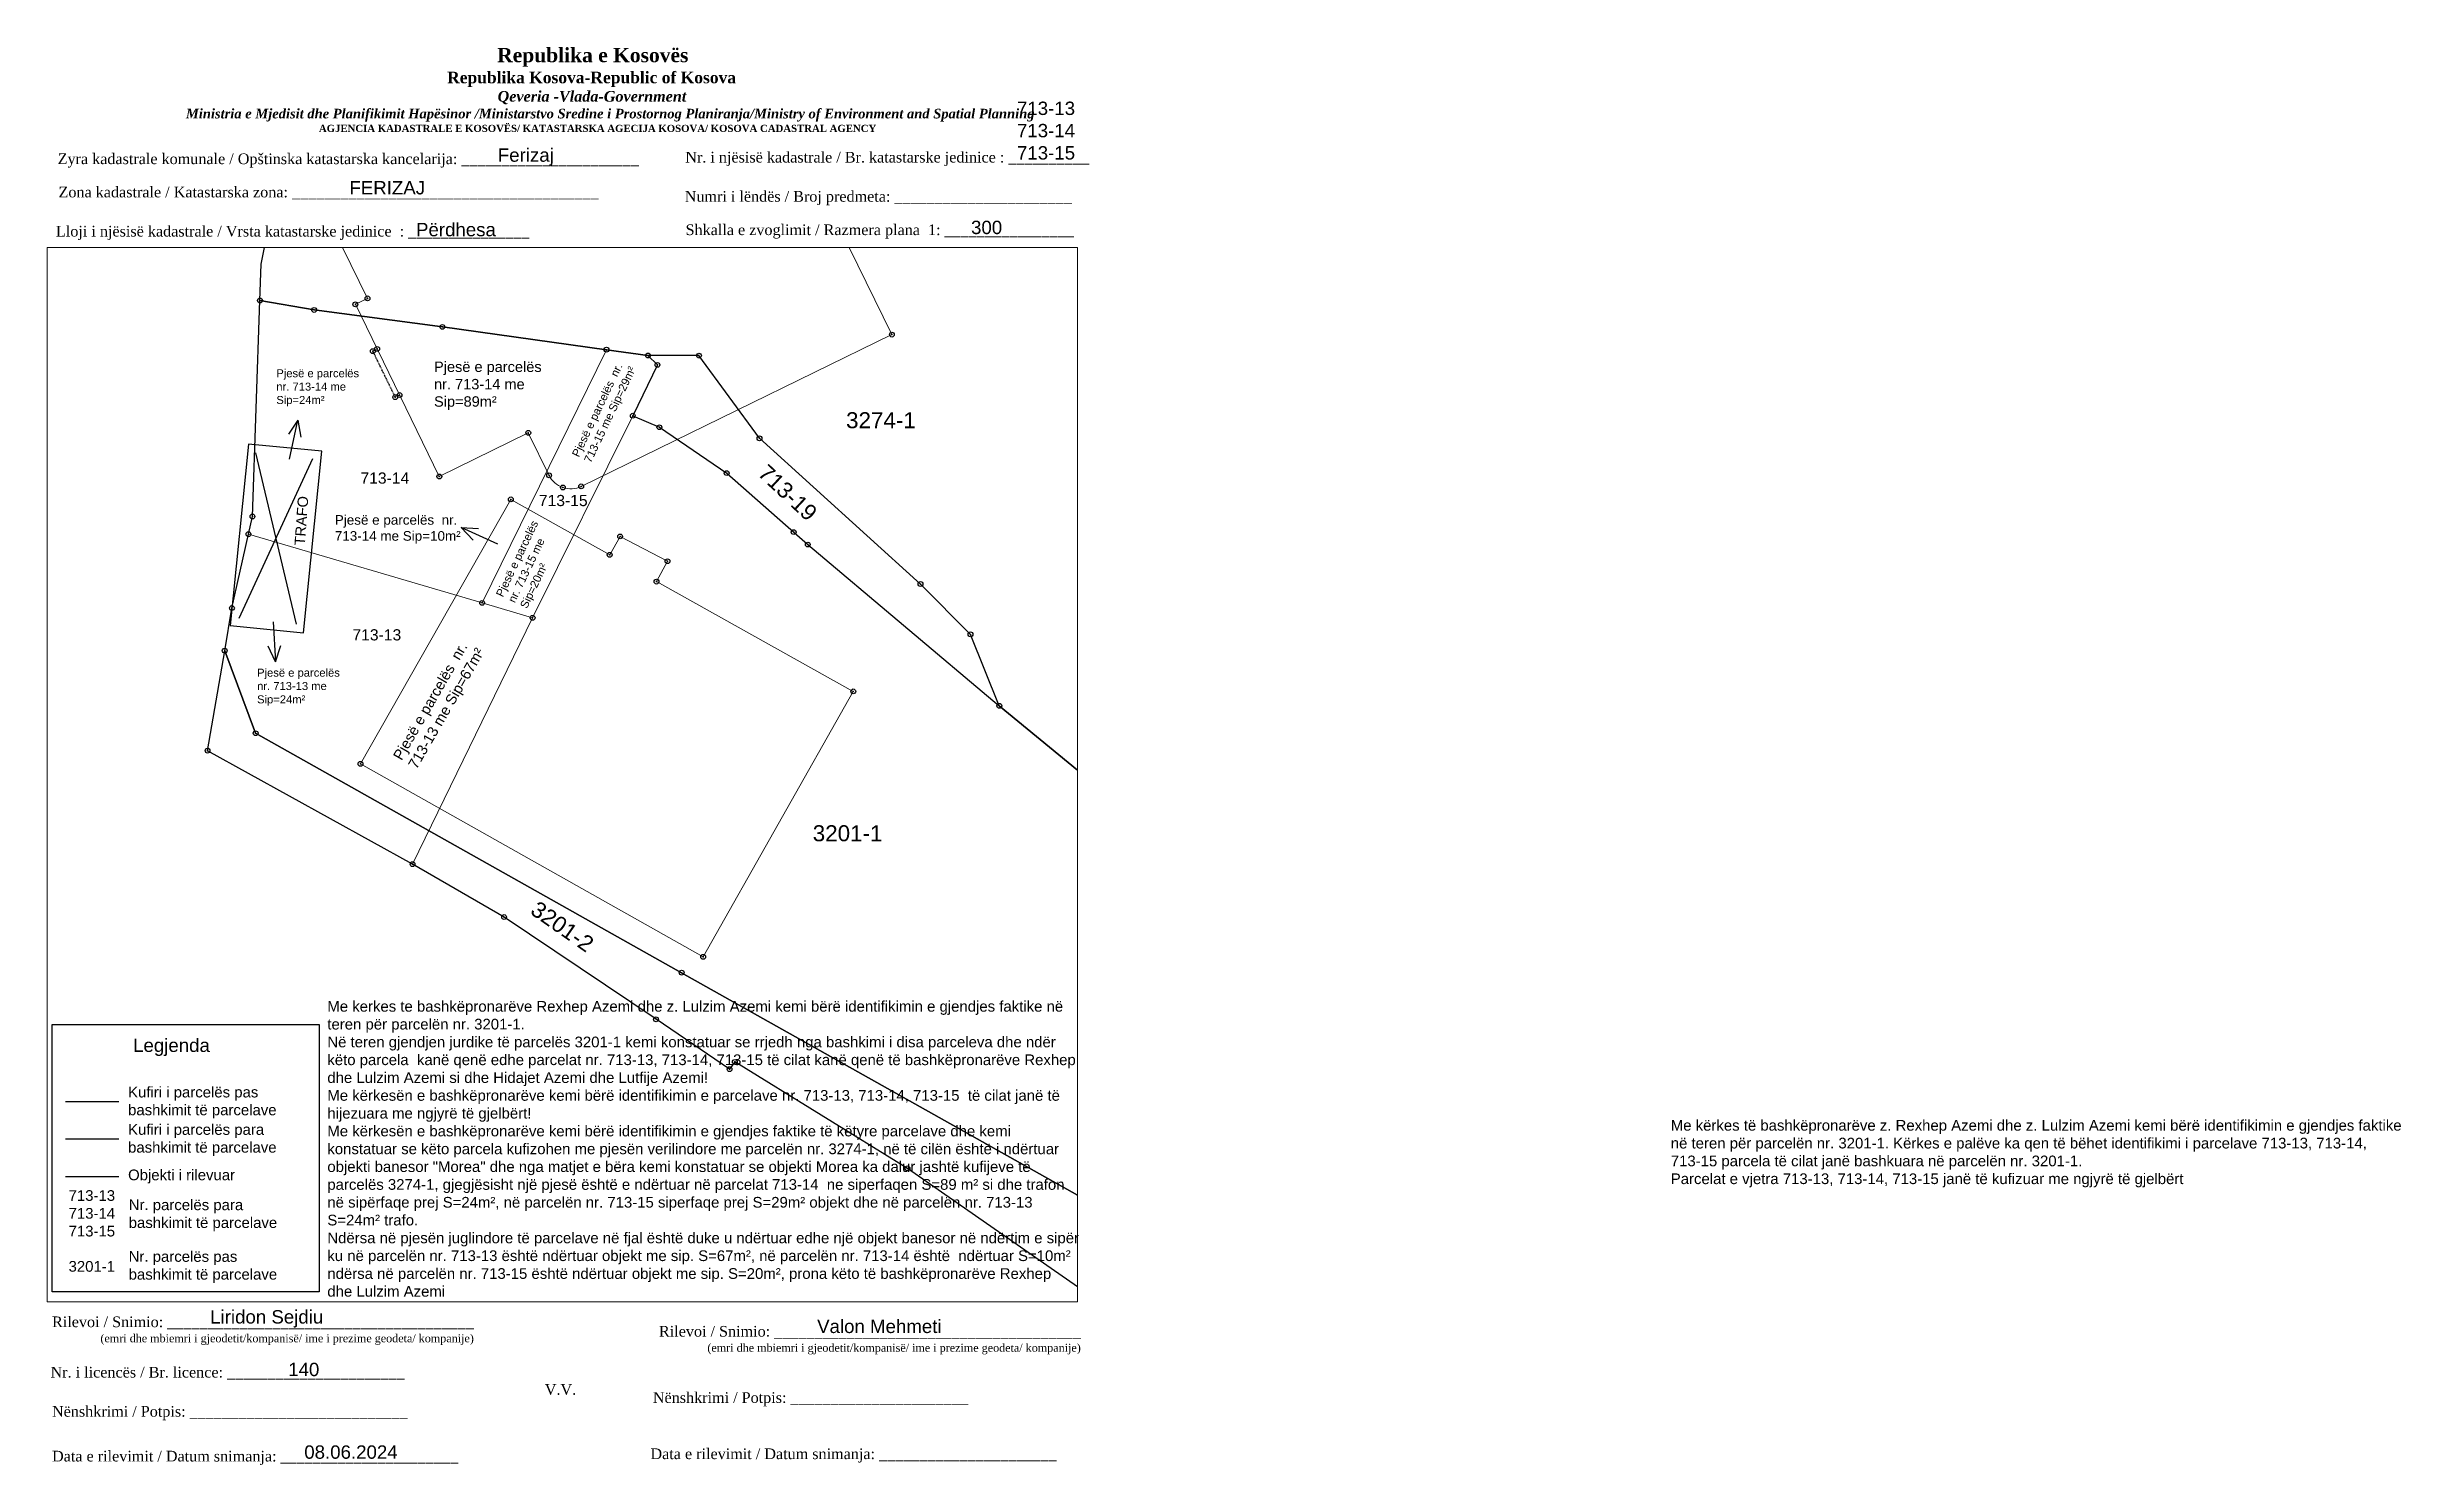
# Paper-space layout 'Layout1' of a CAD drawing. Header units: metres. Extents: x 1 to 442, y 2 to 268.
# The model-space entities are those that its viewports show. They can reach past a viewport. Long polylines and large blocks are cut down to what shows.
import ezdxf

# ---------------------------------------------------------------- set-up
doc = ezdxf.new("R2010")
doc.units = ezdxf.units.M
doc.header["$MEASUREMENT"] = 0
doc.header["$PDMODE"] = 32
doc.header["$PDSIZE"] = 0.3
doc.linetypes.add('DASHED', pattern=[0.75, 0.5, -0.25])
doc.layers.get('0').update_dxf_attribs({"linetype": 'CONTINUOUS'})
for name, color, linetype, lineweight in [('Dimensionet', 7, 'CONTINUOUS', 5), ('Ndarjet', 1, 'CONTINUOUS', 0), ('vija e lejes ndertimore', 3, 'CONTINUOUS', 0)]:
    doc.layers.add(name, color=color, linetype=linetype, lineweight=lineweight)
for name, color, linetype in [('Korniza e jashtme txt', 7, 'CONTINUOUS'), ('Nr Parceles Baze', 7, 'CONTINUOUS'), ('PARCELA', 7, 'CONTINUOUS'), ('Pikat', 7, 'CONTINUOUS')]:
    doc.layers.add(name, color=color, linetype=linetype)
doc.styles.get("Standard").update_dxf_attribs({"font": 'arial.ttf'})

msp = doc.modelspace()

# ---------------------------------------------------------------- linework, layer by layer
at = {"color": 1}
for p, q in [((7511868.45, 4692361.41), (7511867.85, 4692360.52)), ((7511864.78, 4692349.04), (7511869.38, 4692359.01)), ((7511865.81, 4692359.36), (7511868.34, 4692348.68)), ((7511878.64, 4692354.7), (7511879.39, 4692353.92)), ((7511867.05, 4692346.33), (7511867.39, 4692347.35))]:
    msp.add_line(p, q, dxfattribs=at)
at = {"color": 1, "linetype": 'DASHED'}
msp.add_lwpolyline([(7511874.79, 4692362.97), (7511874.52, 4692362.84), (7511873.12, 4692365.71), (7511873.39, 4692365.85)], dxfattribs=at)
at = {"color": 1}
for points in [[(7511867.92, 4692358.97), (7511868.45, 4692361.41), (7511868.63, 4692360.35)], [(7511880.92, 4692353.66), (7511878.64, 4692354.7), (7511879.72, 4692354.65)], [(7511866.9, 4692348.82), (7511867.05, 4692346.33), (7511866.59, 4692347.3)]]:
    msp.add_lwpolyline(points, dxfattribs=at)
msp.add_lwpolyline([(7511864.23, 4692348.59), (7511868.79, 4692348.14), (7511869.93, 4692359.46), (7511865.37, 4692359.91)], close=True, dxfattribs=at)
for p in [(7511872.03, 4692368.63), (7511872.79, 4692369), (7511905.51, 4692366.74), (7511873.12, 4692365.71), (7511873.39, 4692365.85), (7511874.52, 4692362.84), (7511874.79, 4692362.97), (7511882.82, 4692360.61), (7511884.12, 4692357.96), (7511877.27, 4692357.89), (7511881.73, 4692356.46), (7511884.98, 4692357.2), (7511886.12, 4692357.27), (7511888.55, 4692354.15), (7511887.9, 4692353), (7511891.51, 4692352.6), (7511890.82, 4692351.33), (7511903.1, 4692344.48), (7511872.35, 4692339.96), (7511893.73, 4692327.92)]:
    msp.add_point(p, dxfattribs=at)
at = {"color": 6}
msp.add_point((7511862.81, 4692340.78), dxfattribs=at)
at = {"layer": 'Ndarjet', "color": 3, "flags": 128}
for points in [[(7511887.7, 4692365.8), (7511879.94, 4692350), (7511865.36, 4692354.29), (7511865.61, 4692355.39), (7511866.08, 4692368.87), (7511869.46, 4692368.28), (7511877.46, 4692367.22), (7511887.7, 4692365.8)], [(7511879.94, 4692350), (7511883.09, 4692349.07), (7511889.34, 4692361.68), (7511890.88, 4692364.85), (7511890.29, 4692365.44), (7511887.7, 4692365.8), (7511879.94, 4692350)], [(7511875.6, 4692333.7), (7511883.09, 4692349.07), (7511879.94, 4692350), (7511865.36, 4692354.29), (7511864.33, 4692349.68), (7511863.88, 4692347.02), (7511862.81, 4692340.78), (7511875.6, 4692333.7)]]:
    msp.add_lwpolyline(points, dxfattribs=at)
at = {"layer": 'PARCELA'}
for points in [[(7511925.49, 4692332.64), (7511912.21, 4692343.58), (7511910.41, 4692348.04), (7511907.29, 4692351.18), (7511897.25, 4692360.27), (7511893.47, 4692365.43), (7511890.29, 4692365.44), (7511887.7, 4692365.8), (7511877.46, 4692367.22), (7511869.46, 4692368.28), (7511866.08, 4692368.87), (7511866.16, 4692371.13), (7511868.09, 4692380.67)], [(7511918.96, 4692311.99), (7511892.39, 4692326.93), (7511865.81, 4692341.87), (7511863.88, 4692347.02), (7511864.33, 4692349.68), (7511865.36, 4692354.29), (7511865.61, 4692355.39), (7511866.08, 4692368.87), (7511869.46, 4692368.28), (7511877.46, 4692367.22), (7511887.7, 4692365.8), (7511890.29, 4692365.44), (7511890.88, 4692364.85), (7511889.34, 4692361.68), (7511891, 4692360.96), (7511895.2, 4692358.1), (7511899.38, 4692354.42), (7511900.26, 4692353.64), (7511912.21, 4692343.58), (7511925.49, 4692332.64)], [(7511863.88, 4692347.02), (7511865.81, 4692341.87), (7511892.39, 4692326.93), (7511918.96, 4692311.99), (7511919.62, 4692312.19), (7511920.13, 4692312.4), (7511921.29, 4692312.97), (7511922.18, 4692313.5), (7511923.4, 4692314.43), (7511924.65, 4692315.43), (7511935.68, 4692324.29), (7511937.96, 4692322.42), (7511939.02, 4692321.55), (7511925.6, 4692312.43), (7511919.27, 4692307.31), (7511918.21, 4692306.55), (7511906.48, 4692314.72), (7511895.71, 4692321.36), (7511895.38, 4692320.91), (7511890.79, 4692324.02), (7511881.31, 4692330.4), (7511875.6, 4692333.7), (7511862.81, 4692340.78), (7511863.88, 4692347.02)]]:
    msp.add_lwpolyline(points, dxfattribs=at)
at = {"layer": 'Pikat'}
for p in [(7511866.08, 4692368.87), (7511869.46, 4692368.28), (7511877.46, 4692367.22), (7511887.7, 4692365.8), (7511890.29, 4692365.44), (7511893.47, 4692365.43), (7511890.88, 4692364.85), (7511889.34, 4692361.68), (7511891, 4692360.96), (7511897.25, 4692360.27), (7511895.2, 4692358.1), (7511865.61, 4692355.39), (7511865.36, 4692354.29), (7511899.38, 4692354.42), (7511900.26, 4692353.64), (7511907.29, 4692351.18), (7511864.33, 4692349.68), (7511879.94, 4692350, 617.19), (7511883.09, 4692349.07), (7511910.41, 4692348.04), (7511863.88, 4692347.02), (7511912.21, 4692343.58), (7511865.81, 4692341.87), (7511862.81, 4692340.78), (7511875.6, 4692333.7), (7511881.31, 4692330.4), (7511892.39, 4692326.93), (7511890.79, 4692324.02), (7511895.71, 4692321.36), (7511895.38, 4692320.91), (7511906.48, 4692314.72)]:
    msp.add_point(p, dxfattribs=at)
at = {"layer": 'vija e lejes ndertimore', "color": 1, "linetype": 'Continuous'}
msp.add_lwpolyline([(7511905.51, 4692366.74), (7511886.12, 4692357.27, -0.414214), (7511884.12, 4692357.96), (7511882.82, 4692360.61), (7511877.27, 4692357.89), (7511872.03, 4692368.63), (7511872.79, 4692369), (7511868.38, 4692378.03), (7511893.89, 4692390.5)], format="xyb", close=True, dxfattribs=at)
msp.add_lwpolyline([(7511872.35, 4692339.96), (7511881.73, 4692356.46), (7511887.9, 4692353), (7511888.55, 4692354.15), (7511891.51, 4692352.6), (7511890.82, 4692351.33), (7511903.1, 4692344.48), (7511893.73, 4692327.92), (7511872.35, 4692339.96)], dxfattribs=at)

# ---------------------------------------------------------------- texts
at = {"layer": 'Dimensionet', "color": 1, "attachment_point": 1}
for s, width, insert, char_height in [('\\pt3;Pjesë e parcelës  nr. 713-14 me Sip=24m²', 5.9009, (7511867.1, 4692364.58), 0.5), ('Pjesë e parcelës  nr. 713-14 me Sip=89m²', 7.3632, (7511876.94, 4692365.06), 0.65), ('Pjesë e parcelës  nr. 713-14 me Sip=10m²', 9.8331, (7511870.75, 4692355.48), 0.6), ('Pjesë e parcelës  nr. 713-13 me Sip=24m²', 5.9009, (7511865.9, 4692345.9), 0.5)]:
    msp.add_mtext_dynamic_manual_height_columns(s, width=width, gutter_width=1, heights=[0], dxfattribs=dict(at, insert=insert, char_height=char_height))
for s, width, insert, char_height, rotation in [('Pjesë e parcelës  nr. 713-15 me Sip=29m²', 7.5893, (7511885.52, 4692359.27), 0.5, 64.4506), ('TRAFO', 2.98, (7511868.23, 4692353.62), 0.65, 85.8581), ('Pjesë e parcelës  nr. 713-15 me Sip=20m²', 5.9009, (7511880.78, 4692350.54), 0.5, 64.4506), ('Pjesë e parcelës  nr. 713-13 me Sip=67m²', 9.395, (7511874.35, 4692340.45), 0.65, 60)]:
    msp.add_mtext_dynamic_manual_height_columns(s, width=width, gutter_width=1, heights=[0], dxfattribs=dict(at, insert=insert, char_height=char_height, rotation=rotation))
at = {"layer": 'Ndarjet', "color": 3}
for s, p in [('713-14', (7511872.35, 4692357.44)), ('713-15', (7511883.48, 4692356.04)), ('713-13', (7511871.85, 4692347.66))]:
    msp.add_text(s, height=0.7, dxfattribs=at).set_placement(p)
at = {"layer": 'Nr Parceles Baze'}
for s, p in [('3274-1', (7511902.65, 4692360.9)), ('3201-1', (7511900.57, 4692335.13))]:
    msp.add_text(s, height=1, dxfattribs=at).set_placement(p)
for s, rotation, p in [('713-19', 316.9845, (7511897.08, 4692358)), ('3201-2', 325, (7511882.88, 4692330.65))]:
    msp.add_text(s, height=1, rotation=rotation, dxfattribs=at).set_placement(p)

psp = doc.layouts.get("Layout1")

# ---------------------------------------------------------------- linework, layer by layer
psp.add_lwpolyline([(2.36, 84.72), (52.36, 84.72), (52.36, 34.72), (2.36, 34.72)], close=True)
at = {"layer": 'PARCELA'}
psp.add_line((4.87, 70.3), (14.87, 70.3), dxfattribs=at)
at = {"layer": 'PARCELA', "color": 3}
psp.add_line((4.87, 63.3), (14.87, 63.3), dxfattribs=at)
at = {"layer": 'PARCELA', "color": 1}
psp.add_line((4.87, 56.3), (14.87, 56.3), dxfattribs=at)

# ---------------------------------------------------------------- texts
at = {"attachment_point": 1}
for s, width, insert, char_height in [('Me kerkes te bashkëpronarëve Rexhep Azemi dhe z. Lulzim Azemi kemi bërë identifikimin e gjendjes faktike në teren për parcelën nr. 3201-1.\\PNë teren gjendjen jurdike të parcelës 3201-1 kemi konstatuar se rrjedh nga bashkimi i disa parceleva dhe ndër këto parcela  kanë qenë edhe parcelat nr. 713-13, 713-14, 713-15 të cilat kanë qenë të bashkëpronarëve Rexhep dhe Lulzim Azemi si dhe Hidajet Azemi dhe Lutfije Azemi!\\PMe kërkesën e bashkëpronarëve kemi bërë identifikimin e parcelave nr. 713-13, 713-14, 713-15  të cilat janë të hijezuara me ngjyrë të gjelbërt!\\PMe kërkesën e bashkëpronarëve kemi bërë identifikimin e gjendjes faktike të këtyre parcelave dhe kemi konstatuar se këto parcela kufizohen me pjesën verilindore me parcelën nr. 3274-1, në të cilën është i ndërtuar objekti banesor "Morea" dhe nga matjet e bëra kemi konstatuar se objekti Morea ka dalur jashtë kufijeve të parcelës 3274-1, gjegjësisht një pjesë është e ndërtuar në parcelat 713-14  ne siperfaqen S=89 m² si dhe trafon në sipërfaqe prej S=24m², në parcelën nr. 713-15 siperfaqe prej S=29m² objekt dhe në parcelën nr. 713-13 S=24m² trafo.\\PNdërsa në pjesën juglindore të parcelave në fjal është duke u ndërtuar edhe një objekt banesor në ndërtim e sipër ku në parcelën nr. 713-13 është ndërtuar objekt me sip. S=67m², në parcelën nr. 713-14 është  ndërtuar S=10m² ndërsa në parcelën nr. 713-15 është ndërtuar objekt me sip. S=20m², prona këto të bashkëpronarëve Rexhep dhe Lulzim Azemi', 140.4034, (53.9, 89.13), 2), ('Legjenda', 38.7307, (17.54, 82.09), 2.5), ('Me kërkes të bashkëpronarëve z. Rexhep Azemi dhe z. Lulzim Azemi {\\A1;kemi bërë identifikimin} e gjendjes faktike në teren për parcelën nr. 3201-1. Kërkes e palëve ka qen të bëhet identifikimi i parcelave 713-13, 713-14, 713-15 parcela të cilat janë bashkuara në parcelën nr. 3201-1.\\PParcelat e vjetra 713-13, 713-14, 713-15 janë të kufizuar me ngjyrë të gjelbërt', 138.3165, (305.37, 66.86), 2)]:
    psp.add_mtext_dynamic_manual_height_columns(s, width=width, gutter_width=1, heights=[0], dxfattribs=dict(at, insert=insert, char_height=char_height))
at = {"color": 3, "char_height": 2, "attachment_point": 1}
for s, width, insert in [('Kufiri i parcelës para bashkimit të parcelave ', 30.0272, (16.6, 66.08)), ('713-13 713-14 713-15', 11.9703, (5.47, 53.72)), ('Nr. parcelës para bashkimit të parcelave', 30.0272, (16.72, 51.98))]:
    psp.add_mtext_dynamic_manual_height_columns(s, width=width, gutter_width=1, heights=[0], dxfattribs=dict(at, insert=insert))
at = {"color": 1, "insert": (16.6, 57.58), "char_height": 2, "attachment_point": 1}
psp.add_mtext_dynamic_manual_height_columns('Objekti i rilevuar ', width=30.0272, gutter_width=1, heights=[0], dxfattribs=at)
at = {"layer": 'Korniza e jashtme txt'}
for s, insert, char_height, width, attachment_point in [('\\pi77.297;{\\fBook Antiqua|b1|i0|c0|p18;\\H1.333x;Republika e Kosovës\\fTimes New Roman|b1|i0|c0|p18;\\P\\pi67.927;\\fBook Antiqua|b1|i0|c0|p18;\\H0.8125x;Republika Kosova-Republic of Kosova\\fTimes New Roman|b1|i0|c0|p18;\\P\\pi77.378;\\fBook Antiqua|b1|i1|c0|p18;\\H0.9233x;Qeveria -Vlada-Government \\P\\pi13.032,l6,t23.033;\\fTimes New Roman|b1|i1|c0|p18;\\H0.9x;Ministria e Mjedisit dhe Planifikimit Hapësinor /Ministarstvo Sredine i Prostornog Planiranja/Ministry of Environment and Spatial Planning\\P\\pi43.931,l0,tz;\\fBook Antiqua|b1|i0|c0|p18;\\H0.7406x;AGJENCIA KADASTRALE E KOSOVËS/ KATASTARSKA AGECIJA KOSOVA/ KOSOVA CADASTRAL AGENCY}', (8.39, 267.52), 2, 191.8237, 1), ('713-13\\P713-14\\P713-15', (182.99, 257.47), 2.5, 18.6621, 1), ('{\\fTimes New Roman|b0|i0|c0|p18; Zyra kadastrale komunale / Opštinska katastarska kancelarija: ______________________}', (2.66, 247.77), 2, 114.6874, 1), ('Ferizaj', (85.81, 248.72), 2.5, 19.3474, 1), ('{\\fTimes New Roman|b0|i0|c0|p18;Nr. i njësisë kadastrale / Br. katastarske jedinice : __________}', (120.9, 248.07), 2, 98.5379, 1), ('FERIZAJ', (58.03, 242.61), 2.5, 40.037, 1), ('{\\fTimes New Roman|b0|i0|c0|p18; Zona kadastrale / Katastarska zona: ______________________________________}', (2.83, 241.55), 2, 101.8807, 1), ('{\\fTimes New Roman|b0|i0|c0|p18; Numri i lëndës / Broj predmeta: ______________________}', (120.04, 240.74), 2, 83.344, 1), ('{\\fTimes New Roman|b0|i0|c0|p18; Lloji i njësisë kadastrale / Vrsta katastarske jedinice  : _______________}', (2.35, 234.22), 2, 108.0893, 1), ('Përdhesa', (70.5, 234.77), 2.5, 24.6279, 1), ('{\\fTimes New Roman|b0|i0|c0|p18; Shkalla e zvoglimit / Razmera plana  1: ________________}', (120.2, 234.49), 2, 98.5379, 1), ('300', (174.39, 235.18), 2.5, 19.3474, 1), ('Liridon Sejdiu', (31.97, 31.26), 2.5, 35.1364, 1), ('{\\fTimes New Roman|b0|i0|c0|p18; Rilevoi / Snimio: ______________________________________\\P             \\H0.75x;(emri dhe mbiemri i gjeodetit/kompanisë/ ime i prezime geodeta/ kompanije)}', (1.61, 30.08), 2, 87.3883, 1), ('{\\fTimes New Roman|b0|i0|c0|p18; Rilevoi / Snimio: ______________________________________\\P             \\H0.75x;(emri dhe mbiemri i gjeodetit/kompanisë/ ime i prezime geodeta/ kompanije)}', (115.22, 28.31), 2, 87.3883, 1), ('Valon Mehmeti', (145.58, 29.48), 2.5, 35.1364, 1), ('{\\fTimes New Roman|b0|i0|c0|p18; Nr. i licencës / Br. licence: ______________________\\P                                }', (1.33, 20.65), 2, 83.344, 1), ('140', (46.57, 21.41), 2.5, 9.6282, 1), ('{\\fTimes New Roman|b0|i0|c0|p18; Nënshkrimi / Potpis: ___________________________\\P                                 }', (1.61, 13.32), 2, 83.344, 1), ('{\\fTimes New Roman|b0|i0|c0|p18;V.V.                                 }', (94.6, 17.42), 2, 9.4297, 1), ('{\\fTimes New Roman|b0|i0|c0|p18; Nënshkrimi / Potpis: ______________________\\P                                 }', (173.83, 15.9), 2, 83.344, 3), ('{\\fTimes New Roman|b0|i0|c0|p18; Data e rilevimit / Datum snimanja: ______________________\\P                                 }', (1.61, 4.94), 2, 83.344, 1), ('08.06.2024', (49.58, 5.95), 2.5, 19.3474, 1), ('{\\fTimes New Roman|b0|i0|c0|p18; Data e rilevimit / Datum snimanja: ______________________\\P                                 }', (190.4, 5.38), 2, 83.344, 3)]:
    psp.add_mtext(s, dxfattribs=dict(at, insert=insert, char_height=char_height, width=width, attachment_point=attachment_point))
at = {"layer": 'Nr Parceles Baze', "char_height": 2, "attachment_point": 1}
for s, width, insert in [('3201-1', 11.9703, (5.46, 40.46)), ('Nr. parcelës pas bashkimit të parcelave', 30.0272, (16.71, 42.31))]:
    psp.add_mtext_dynamic_manual_height_columns(s, width=width, gutter_width=1, heights=[0], dxfattribs=dict(at, insert=insert))
at = {"layer": 'PARCELA', "insert": (16.6, 73.08), "char_height": 2, "attachment_point": 1}
psp.add_mtext_dynamic_manual_height_columns('Kufiri i parcelës pas bashkimit të parcelave ', width=30.0272, gutter_width=1, heights=[0], dxfattribs=at)

# ---------------------------------------------------------------- viewports
at = {"layer": '0', "view_target_point": (370776.43, 310629.57)}
psp.add_viewport(center=(97.87, 131.48), size=(192.86, 197.379), view_center_point=(7141108.51, 4381709.71), view_height=65.793, dxfattribs=at)

doc.saveas('drawing.dxf')
